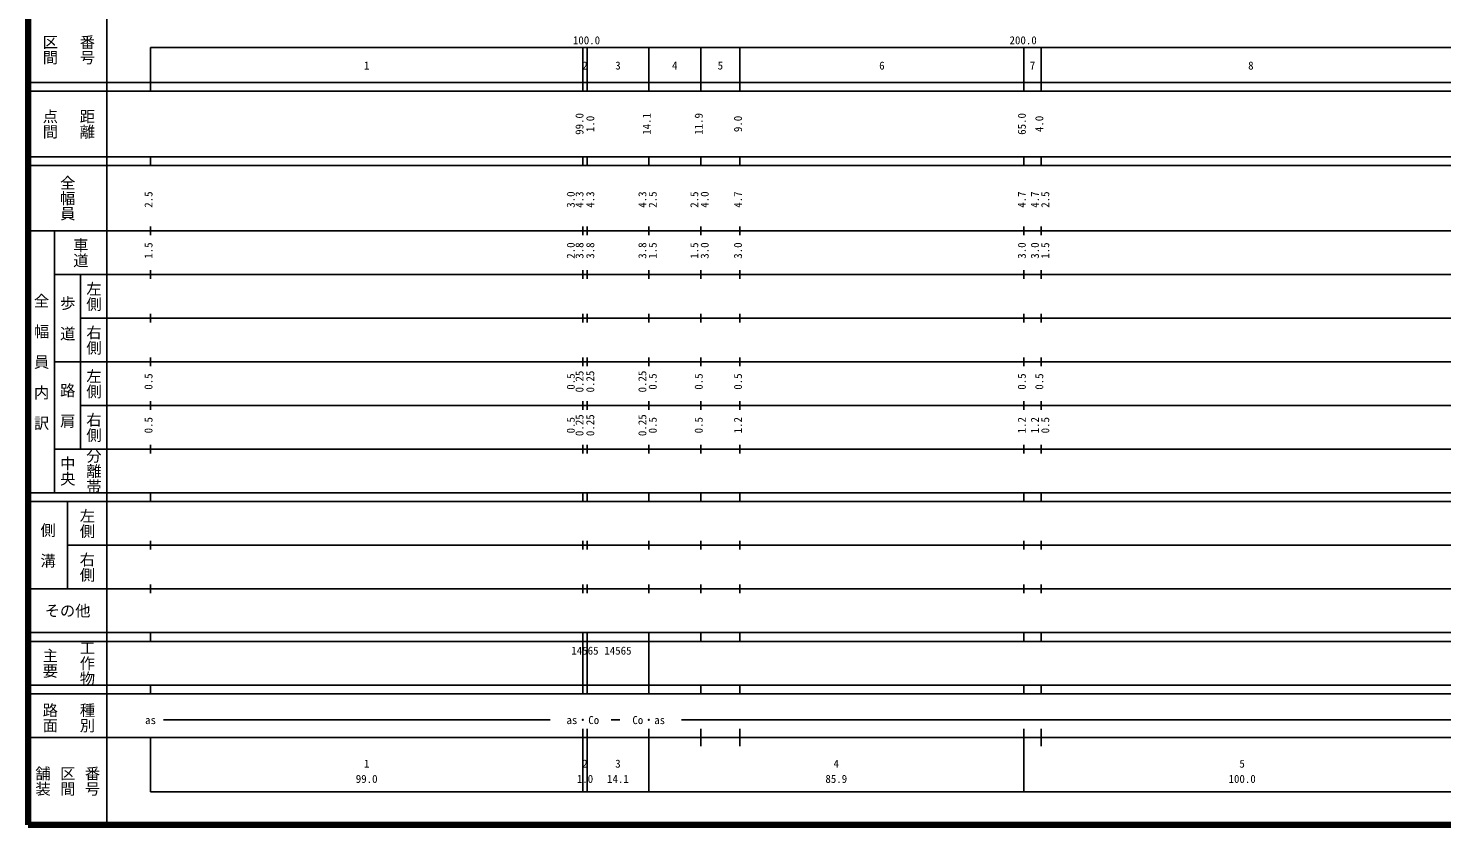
# Model space of a CAD drawing. Units: millimetres on the paper, enlarged 1000 times. Extents: x 40000 to 680000, y 20000 to 380000.
# Drawn here: x 40000 to 363711, y 20000 to 202409 of the extents above; entities that cross this region are included whole.
import ezdxf
from ezdxf.enums import TextEntityAlignment as Align

# ---------------------------------------------------------------- set-up
doc = ezdxf.new("R2010")
doc.units = ezdxf.units.MM
doc.header["$LTSCALE"] = 1000
doc.layers.add('M-TTL', color=2, linetype='Continuous', lineweight=140)
doc.layers.add('M-TTL-BAND', color=7, linetype='Continuous', lineweight=25)
doc.styles.add('@ＭＳ ゴシック', font='')
doc.styles.add('ＭＳ ゴシック', font='')
doc.styles.get('@ＭＳ ゴシック').set_extended_font_data('@MS Gothic')
doc.styles.get('ＭＳ ゴシック').set_extended_font_data('MS Gothic')

msp = doc.modelspace()

# ---------------------------------------------------------------- linework, layer by layer
at = {"layer": 'M-TTL'}
for p, q in [((40000, 380000), (40000, 20000)), ((40000, 20000), (680000, 20000))]:
    msp.add_line(p, q, dxfattribs=at)
at = {"layer": 'M-TTL-BAND'}
for p, q in [((58000, 370000), (58000, 20000)), ((68000, 198000), (579000, 198000)), ((68000, 198000), (68000, 188000)), ((167000, 188000), (167000, 198000)), ((168000, 188000), (168000, 198000)), ((182100, 188000), (182100, 198000)), ((194000, 188000), (194000, 198000)), ((203000, 188000), (203000, 198000)), ((268000, 188000), (268000, 198000)), ((272000, 188000), (272000, 198000)), ((40000, 190000), (579000, 190000)), ((40000, 188000), (579000, 188000)), ((40000, 173000), (579000, 173000)), ((68000, 171000), (68000, 173000)), ((167000, 171000), (167000, 173000)), ((168000, 171000), (168000, 173000)), ((182100, 171000), (182100, 173000)), ((194000, 171000), (194000, 173000)), ((203000, 171000), (203000, 173000)), ((268000, 171000), (268000, 173000)), ((272000, 171000), (272000, 173000)), ((40000, 171000), (579000, 171000)), ((40000, 156000), (579000, 156000)), ((46000, 96000), (46000, 156000)), ((68000, 155000), (68000, 157000)), ((167000, 155000), (167000, 157000)), ((168000, 155000), (168000, 157000)), ((182100, 155000), (182100, 157000)), ((194000, 155000), (194000, 157000)), ((203000, 155000), (203000, 157000)), ((268000, 155000), (268000, 157000)), ((272000, 155000), (272000, 157000)), ((46000, 146000), (579000, 146000)), ((52000, 146000), (52000, 106000)), ((68000, 145000), (68000, 147000)), ((167000, 145000), (167000, 147000)), ((168000, 145000), (168000, 147000)), ((182100, 145000), (182100, 147000)), ((194000, 145000), (194000, 147000)), ((203000, 145000), (203000, 147000)), ((268000, 145000), (268000, 147000)), ((272000, 145000), (272000, 147000)), ((52000, 136000), (579000, 136000)), ((68000, 135000), (68000, 137000)), ((167000, 135000), (167000, 137000)), ((168000, 135000), (168000, 137000)), ((182100, 135000), (182100, 137000)), ((194000, 135000), (194000, 137000)), ((203000, 135000), (203000, 137000)), ((268000, 135000), (268000, 137000)), ((272000, 135000), (272000, 137000)), ((68000, 125000), (68000, 127000)), ((167000, 125000), (167000, 127000)), ((168000, 125000), (168000, 127000)), ((182100, 125000), (182100, 127000)), ((194000, 125000), (194000, 127000)), ((203000, 125000), (203000, 127000)), ((268000, 125000), (268000, 127000)), ((272000, 125000), (272000, 127000)), ((46000, 126000), (579000, 126000)), ((68000, 115000), (68000, 117000)), ((167000, 115000), (167000, 117000)), ((168000, 115000), (168000, 117000)), ((182100, 115000), (182100, 117000)), ((194000, 115000), (194000, 117000)), ((203000, 115000), (203000, 117000)), ((268000, 115000), (268000, 117000)), ((272000, 115000), (272000, 117000)), ((52000, 116000), (579000, 116000)), ((68000, 105000), (68000, 107000)), ((167000, 105000), (167000, 107000)), ((168000, 105000), (168000, 107000)), ((182100, 105000), (182100, 107000)), ((194000, 105000), (194000, 107000)), ((203000, 105000), (203000, 107000)), ((268000, 105000), (268000, 107000)), ((272000, 105000), (272000, 107000)), ((46000, 106000), (579000, 106000)), ((40000, 96000), (579000, 96000)), ((40000, 94000), (579000, 94000)), ((49000, 94000), (49000, 74000)), ((68000, 94000), (68000, 96000)), ((167000, 94000), (167000, 96000)), ((168000, 94000), (168000, 96000)), ((182100, 94000), (182100, 96000)), ((194000, 94000), (194000, 96000)), ((203000, 94000), (203000, 96000)), ((268000, 94000), (268000, 96000)), ((272000, 94000), (272000, 96000)), ((68000, 83000), (68000, 85000)), ((167000, 83000), (167000, 85000)), ((168000, 83000), (168000, 85000)), ((182100, 83000), (182100, 85000)), ((194000, 83000), (194000, 85000)), ((203000, 83000), (203000, 85000)), ((268000, 83000), (268000, 85000)), ((272000, 83000), (272000, 85000)), ((49000, 84000), (579000, 84000)), ((68000, 73000), (68000, 75000)), ((167000, 73000), (167000, 75000)), ((168000, 73000), (168000, 75000)), ((182100, 73000), (182100, 75000)), ((194000, 73000), (194000, 75000)), ((203000, 73000), (203000, 75000)), ((268000, 73000), (268000, 75000)), ((272000, 73000), (272000, 75000)), ((40000, 74000), (579000, 74000)), ((40000, 64000), (579000, 64000)), ((40000, 62000), (579000, 62000)), ((68000, 62000), (68000, 64000)), ((167000, 62000), (167000, 64000)), ((167000, 52000), (167000, 62000)), ((168000, 62000), (168000, 64000)), ((168000, 52000), (168000, 62000)), ((168000, 52000), (168000, 62000)), ((182100, 62000), (182100, 64000)), ((182100, 52000), (182100, 62000)), ((194000, 62000), (194000, 64000)), ((203000, 62000), (203000, 64000)), ((268000, 62000), (268000, 64000)), ((272000, 62000), (272000, 64000)), ((40000, 52000), (579000, 52000)), ((68000, 50000), (68000, 52000)), ((167000, 50000), (167000, 52000)), ((168000, 50000), (168000, 52000)), ((182100, 50000), (182100, 52000)), ((194000, 50000), (194000, 52000)), ((203000, 50000), (203000, 52000)), ((268000, 50000), (268000, 52000)), ((272000, 50000), (272000, 52000)), ((40000, 50000), (579000, 50000)), ((71000, 44000), (159500, 44000)), ((173500, 44000), (175500, 44000)), ((189600, 44000), (381500, 44000)), ((40000, 40000), (579000, 40000)), ((68000, 40000), (68000, 27500)), ((167000, 27500), (167000, 42000)), ((168000, 27500), (168000, 42000)), ((182100, 27500), (182100, 42000)), ((194000, 38000), (194000, 42000)), ((203000, 38000), (203000, 42000)), ((268000, 27500), (268000, 42000)), ((272000, 38000), (272000, 42000)), ((68000, 27500), (579000, 27500))]:
    msp.add_line(p, q, dxfattribs=at)

# ---------------------------------------------------------------- texts
at = {"layer": 'M-TTL-BAND', "style": '@ＭＳ ゴシック'}
for s, p in [('番号', (53500, 197500)), ('区間', (45000, 197500)), ('点間', (45000, 180500)), ('距離', (53500, 180500)), ('全幅員', (49000, 163500)), ('車道', (52000, 151000)), ('左側', (55000, 141000)), ('全\u3000幅\u3000員\u3000内\u3000訳', (43000, 126000)), ('歩\u3000道', (49000, 136000)), ('右側', (55000, 131000)), ('左側', (55000, 121000)), ('路\u3000肩', (49000, 116000)), ('右側', (55000, 111000)), ('中央', (49000, 101000)), ('分離帯', (55000, 101000)), ('左側', (53500, 89000)), ('側\u3000溝', (44500, 84000)), ('右側', (53500, 79000)), ('工作物', (53500, 57000)), ('主要', (45000, 57000)), ('路面', (45000, 44500)), ('種別', (53500, 44500)), ('舗装', (43333, 30000)), ('区間', (49000, 30000)), ('番号', (54667, 30000))]:
    msp.add_text(s, height=2566, rotation=270, dxfattribs=at).set_placement(p, align=Align.MIDDLE_CENTER)
at = {"layer": 'M-TTL-BAND', "style": 'ＭＳ ゴシック'}
for s, p in [('100.0', (167844, 198195)), ('200.0', (267844, 198195)), ('1', (117500, 192405)), ('2', (167500, 192405)), ('3', (175050, 192405)), ('4', (188050, 192405)), ('5', (198500, 192405)), ('6', (235500, 192405)), ('7', (270000, 192405)), ('8', (320000, 192405)), ('as', (68000, 42500)), ('as・Co', (167000, 42500)), ('Co・as', (182100, 42500)), ('1', (117500, 32523)), ('2', (167500, 32523)), ('3', (175050, 32523)), ('4', (225050, 32523)), ('5', (318000, 32523)), ('99.0', (117500, 29033)), ('1.0', (167500, 29033)), ('14.1', (175050, 29033)), ('85.9', (225050, 29033)), ('100.0', (318000, 29033))]:
    msp.add_text(s, height=1833, dxfattribs=at).set_placement(p, align=Align.BOTTOM_CENTER)
for s, p in [('99.0', (167700, 180500)), ('1.0', (170170, 180500)), ('14.1', (183100, 180500)), ('11.9', (195000, 180500)), ('9.0', (204000, 180500)), ('65.0', (269000, 180500)), ('4.0', (273000, 180500)), ('2.5', (69000, 163174)), ('3.0', (165700, 163174)), ('4.3', (167700, 163174)), ('4.3', (170170, 163174)), ('4.3', (182100, 163174)), ('2.5', (184470, 163174)), ('2.5', (194000, 163174)), ('4.0', (196370, 163174)), ('4.7', (204000, 163174)), ('4.7', (269000, 163174)), ('4.7', (272000, 163174)), ('2.5', (274370, 163174)), ('1.5', (69000, 151500)), ('2.0', (165700, 151500)), ('3.8', (167700, 151500)), ('3.8', (170170, 151500)), ('3.8', (182100, 151500)), ('1.5', (184470, 151500)), ('1.5', (194000, 151500)), ('3.0', (196370, 151500)), ('3.0', (204000, 151500)), ('3.0', (269000, 151500)), ('3.0', (272000, 151500)), ('1.5', (274370, 151500)), ('0.5', (69000, 121500)), ('0.5', (165700, 121500)), ('0.25', (167700, 121500)), ('0.25', (170170, 121500)), ('0.25', (182100, 121500)), ('0.5', (184470, 121500)), ('0.5', (195000, 121500)), ('0.5', (204000, 121500)), ('0.5', (269000, 121500)), ('0.5', (273000, 121500)), ('0.25', (167700, 111500)), ('0.25', (170170, 111500)), ('0.25', (182100, 111500)), ('0.5', (69000, 111500)), ('0.5', (165700, 111500)), ('0.5', (184470, 111500)), ('0.5', (195000, 111500)), ('1.2', (204000, 111500)), ('1.2', (269000, 111500)), ('1.2', (272000, 111500)), ('0.5', (274370, 111500))]:
    msp.add_text(s, height=1833, rotation=90, dxfattribs=at).set_placement(p, align=Align.BOTTOM_CENTER)
msp.add_text('その他', height=2566, dxfattribs=at).set_placement((49000, 69000), align=Align.MIDDLE_CENTER)
for p in [(164375, 58405), (171925, 58405)]:
    msp.add_text('14565', height=1833, dxfattribs=at).set_placement(p, align=Align.BOTTOM_LEFT)

doc.saveas('drawing.dxf')
